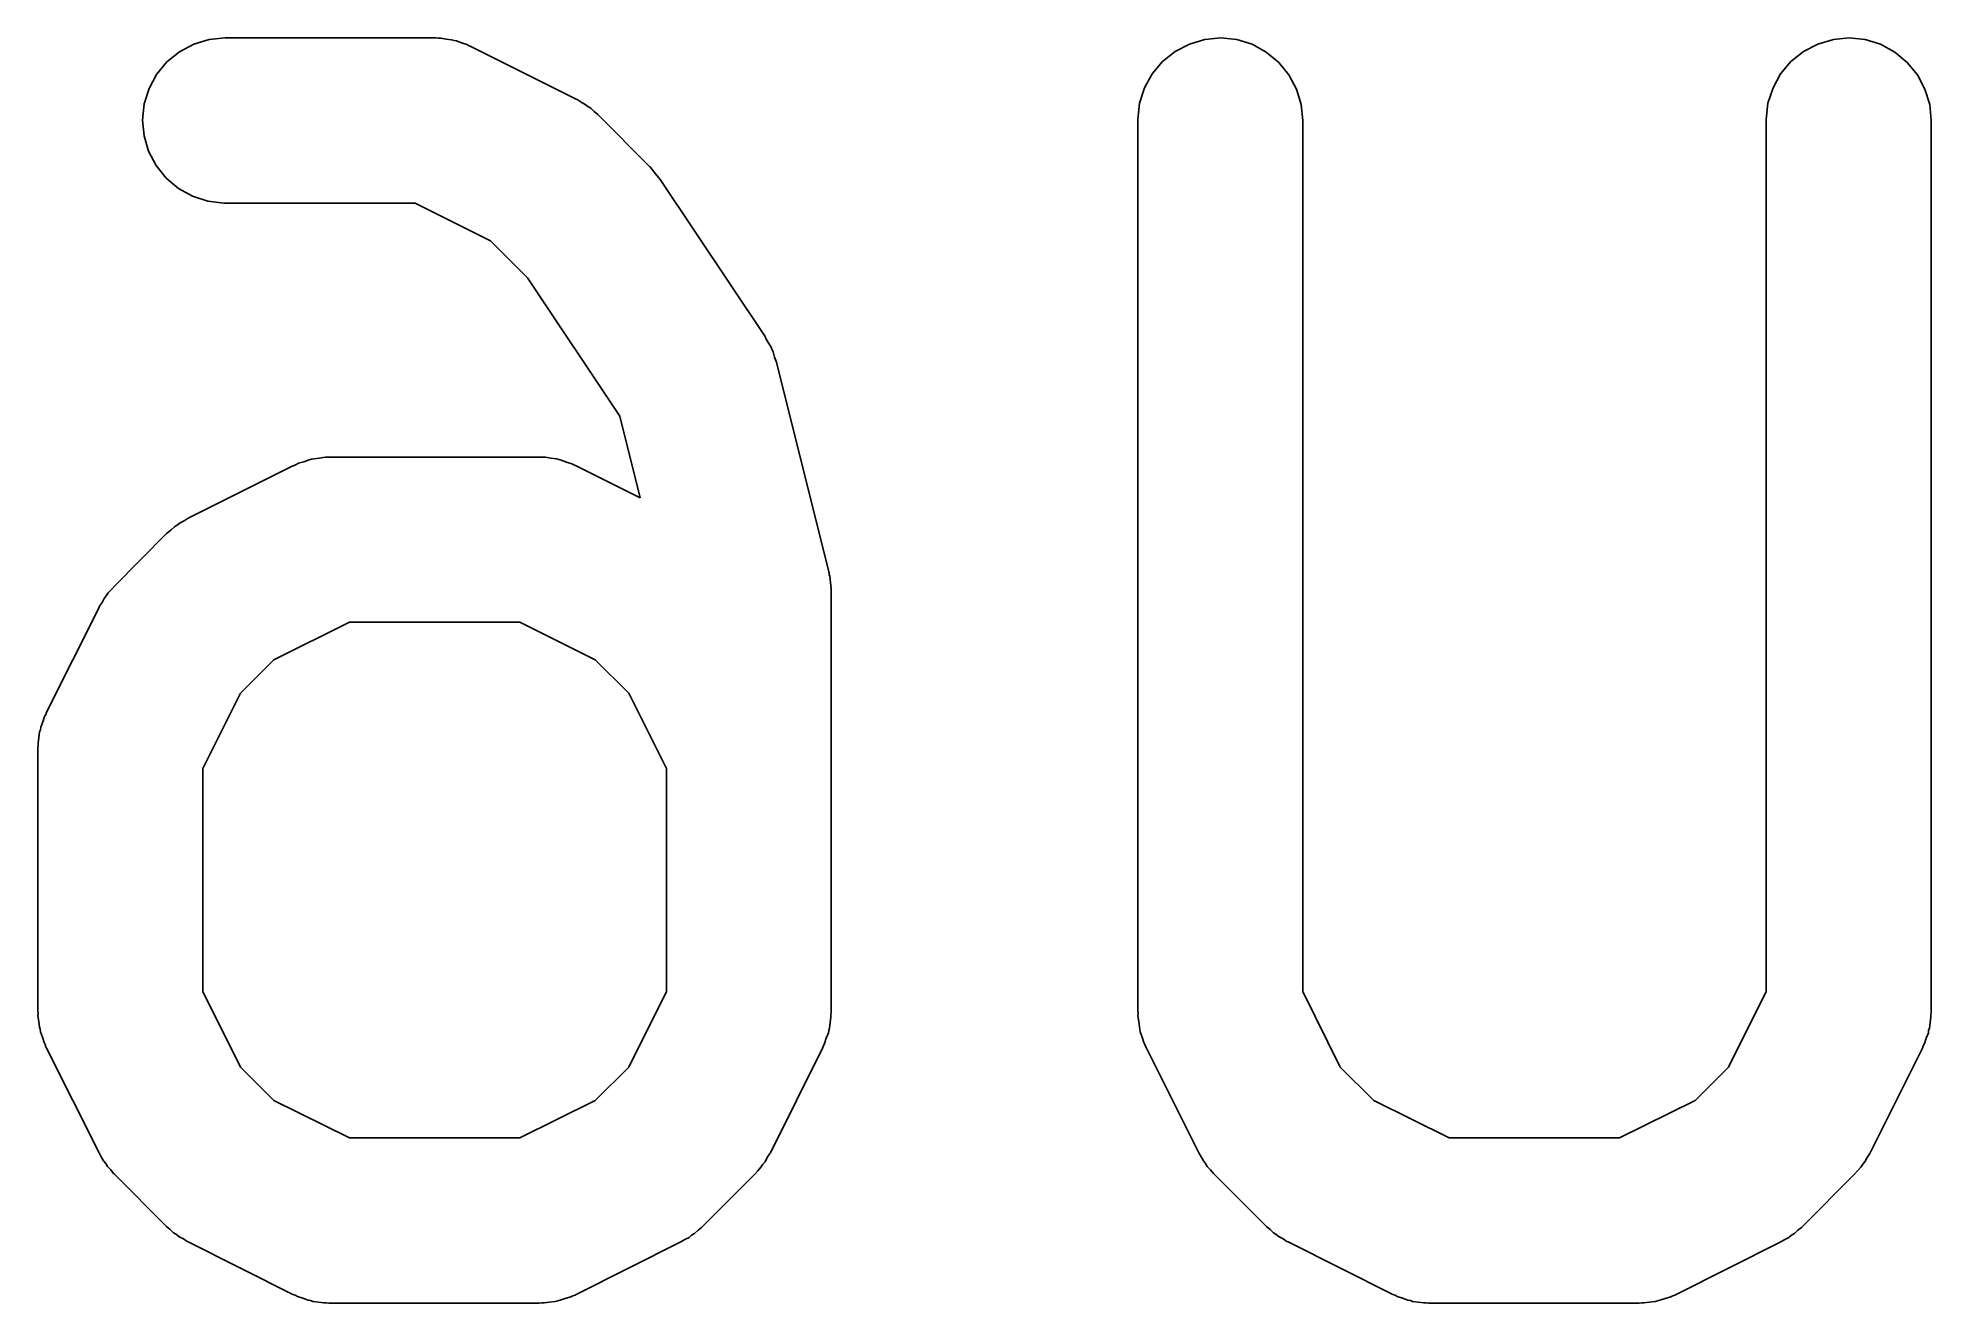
# Model space of a CAD drawing. Extents: x -2.1 to 11.5, y -6.5 to -2.3.
# Drawn here: x -2.1384 to -2.0706, y -2.9158 to -2.8706 of the extents above.
import ezdxf

# ---------------------------------------------------------------- set-up
doc = ezdxf.new("R2010")
doc.units = 0
doc.header["$MEASUREMENT"] = 0
doc.layers.add('BLACK', color=7, linetype='CONTINUOUS')

msp = doc.modelspace()

# ---------------------------------------------------------------- linework, layer by layer
at = {"layer": 'BLACK', "linetype": 'CONTINUOUS'}
for p, q in [((-2.13281, -2.8708), (-2.13226, -2.87063)), ((-2.13226, -2.87063), (-2.13169, -2.87057)), ((-2.13169, -2.87057), (-2.12419, -2.87057)), ((-2.12419, -2.87057), (-2.12415, -2.87057)), ((-2.12415, -2.87057), (-2.12406, -2.87058)), ((-2.12406, -2.87058), (-2.12397, -2.87058)), ((-2.12397, -2.87058), (-2.12378, -2.87062)), ((-2.12378, -2.87062), (-2.12358, -2.87064)), ((-2.12358, -2.87064), (-2.12349, -2.87066)), ((-2.12349, -2.87066), (-2.12341, -2.87068)), ((-2.12341, -2.87068), (-2.12322, -2.87075)), ((-2.09717, -2.87079), (-2.09662, -2.87063)), ((-2.09662, -2.87063), (-2.09605, -2.87057)), ((-2.09605, -2.87057), (-2.09547, -2.87063)), ((-2.09547, -2.87063), (-2.09492, -2.8708)), ((-2.07468, -2.87079), (-2.07412, -2.87063)), ((-2.07412, -2.87063), (-2.07355, -2.87057)), ((-2.07355, -2.87057), (-2.07298, -2.87063)), ((-2.07298, -2.87063), (-2.07243, -2.8708)), ((-2.13377, -2.87143), (-2.13332, -2.87107)), ((-2.13332, -2.87107), (-2.13281, -2.8708)), ((-2.12322, -2.87075), (-2.12303, -2.87081)), ((-2.12303, -2.87081), (-2.12295, -2.87085)), ((-2.12295, -2.87085), (-2.12287, -2.87089)), ((-2.12287, -2.87089), (-2.11912, -2.87276)), ((-2.09813, -2.87142), (-2.09768, -2.87106)), ((-2.09768, -2.87106), (-2.09717, -2.87079)), ((-2.09492, -2.8708), (-2.09442, -2.87108)), ((-2.09442, -2.87108), (-2.09397, -2.87145)), ((-2.07564, -2.87142), (-2.07519, -2.87106)), ((-2.07519, -2.87106), (-2.07468, -2.87079)), ((-2.07243, -2.8708), (-2.07192, -2.87108)), ((-2.07192, -2.87108), (-2.07148, -2.87145)), ((-2.13441, -2.87238), (-2.13414, -2.87188)), ((-2.13414, -2.87188), (-2.13377, -2.87143)), ((-2.09878, -2.87236), (-2.0985, -2.87186)), ((-2.0985, -2.87186), (-2.09813, -2.87142)), ((-2.09397, -2.87145), (-2.09361, -2.87189)), ((-2.09361, -2.87189), (-2.09334, -2.8724)), ((-2.07628, -2.87236), (-2.07601, -2.87186)), ((-2.07601, -2.87186), (-2.07564, -2.87142)), ((-2.07148, -2.87145), (-2.07111, -2.87189)), ((-2.07111, -2.87189), (-2.07084, -2.8724)), ((-2.13458, -2.87293), (-2.13441, -2.87238)), ((-2.11912, -2.87276), (-2.11908, -2.87278)), ((-2.09896, -2.87291), (-2.09878, -2.87236)), ((-2.09334, -2.8724), (-2.09317, -2.87295)), ((-2.07646, -2.87291), (-2.07628, -2.87236)), ((-2.07084, -2.8724), (-2.07067, -2.87295)), ((-2.13464, -2.87351), (-2.13458, -2.87293)), ((-2.11908, -2.87278), (-2.11894, -2.87287)), ((-2.11894, -2.87287), (-2.1188, -2.87295)), ((-2.1188, -2.87295), (-2.1187, -2.87303)), ((-2.1187, -2.87303), (-2.1186, -2.87309)), ((-2.1186, -2.87309), (-2.11848, -2.87321)), ((-2.11848, -2.87321), (-2.11835, -2.87331)), ((-2.11835, -2.87331), (-2.11648, -2.87519)), ((-2.09902, -2.87349), (-2.09896, -2.87291)), ((-2.09317, -2.87295), (-2.09311, -2.87353)), ((-2.07652, -2.87349), (-2.07646, -2.87291)), ((-2.07067, -2.87295), (-2.07062, -2.87353)), ((-2.13459, -2.87408), (-2.13464, -2.87351)), ((-2.13443, -2.87463), (-2.13459, -2.87408)), ((-2.09902, -2.87353), (-2.09902, -2.87349)), ((-2.09902, -2.9054), (-2.09902, -2.87353)), ((-2.09311, -2.87353), (-2.09311, -2.9047)), ((-2.07652, -2.87353), (-2.07652, -2.87349)), ((-2.07652, -2.9047), (-2.07652, -2.87353)), ((-2.07062, -2.87353), (-2.07062, -2.9054)), ((-2.13416, -2.87514), (-2.13443, -2.87463)), ((-2.1338, -2.87559), (-2.13416, -2.87514)), ((-2.11648, -2.87519), (-2.11647, -2.87519)), ((-2.11647, -2.87519), (-2.11647, -2.87519)), ((-2.11647, -2.87519), (-2.11647, -2.87519)), ((-2.11647, -2.87519), (-2.11645, -2.87522)), ((-2.11645, -2.87522), (-2.11628, -2.87543)), ((-2.11628, -2.87543), (-2.11611, -2.87564)), ((-2.13336, -2.87596), (-2.1338, -2.87559)), ((-2.13285, -2.87624), (-2.13336, -2.87596)), ((-2.11611, -2.87564), (-2.11236, -2.88126)), ((-2.1323, -2.87641), (-2.13285, -2.87624)), ((-2.13173, -2.87648), (-2.1323, -2.87641)), ((-2.13169, -2.87648), (-2.13173, -2.87648)), ((-2.12489, -2.87648), (-2.13169, -2.87648)), ((-2.12219, -2.87783), (-2.12489, -2.87648)), ((-2.12086, -2.87916), (-2.12219, -2.87783)), ((-2.11756, -2.88411), (-2.12086, -2.87916)), ((-2.11236, -2.88126), (-2.11234, -2.8813)), ((-2.11234, -2.8813), (-2.11225, -2.88147)), ((-2.11225, -2.88147), (-2.11214, -2.88164)), ((-2.11214, -2.88164), (-2.11211, -2.88173)), ((-2.11211, -2.88173), (-2.11207, -2.88181)), ((-2.11207, -2.88181), (-2.11202, -2.882)), ((-2.11202, -2.882), (-2.11195, -2.88218)), ((-2.11195, -2.88218), (-2.11008, -2.88968)), ((-2.11683, -2.88703), (-2.11756, -2.88411)), ((-2.1286, -2.88565), (-2.12851, -2.88563)), ((-2.12851, -2.88563), (-2.12831, -2.88561)), ((-2.12831, -2.88561), (-2.12811, -2.88558)), ((-2.12811, -2.88558), (-2.12802, -2.88558)), ((-2.12802, -2.88558), (-2.12794, -2.88557)), ((-2.12794, -2.88557), (-2.12044, -2.88557)), ((-2.12044, -2.88557), (-2.1204, -2.88557)), ((-2.1204, -2.88557), (-2.12031, -2.88558)), ((-2.12031, -2.88558), (-2.12022, -2.88558)), ((-2.12022, -2.88558), (-2.12003, -2.88561)), ((-2.12003, -2.88561), (-2.11983, -2.88564)), ((-2.11983, -2.88564), (-2.11974, -2.88566)), ((-2.13301, -2.88776), (-2.12926, -2.88588)), ((-2.12926, -2.88588), (-2.12922, -2.88587)), ((-2.12922, -2.88587), (-2.12914, -2.88584)), ((-2.12914, -2.88584), (-2.12906, -2.88579)), ((-2.12906, -2.88579), (-2.12887, -2.88574)), ((-2.12887, -2.88574), (-2.12868, -2.88567)), ((-2.12868, -2.88567), (-2.1286, -2.88565)), ((-2.11974, -2.88566), (-2.11966, -2.88568)), ((-2.11966, -2.88568), (-2.11947, -2.88575)), ((-2.11947, -2.88575), (-2.11928, -2.88581)), ((-2.11928, -2.88581), (-2.1192, -2.88585)), ((-2.1192, -2.88585), (-2.11912, -2.88588)), ((-2.11912, -2.88588), (-2.11683, -2.88703)), ((-2.13565, -2.89019), (-2.13378, -2.88831)), ((-2.13378, -2.88831), (-2.13375, -2.88828)), ((-2.13375, -2.88828), (-2.13362, -2.88818)), ((-2.13362, -2.88818), (-2.1335, -2.88807)), ((-2.1335, -2.88807), (-2.13339, -2.888)), ((-2.13339, -2.888), (-2.1333, -2.88792)), ((-2.1333, -2.88792), (-2.13315, -2.88785)), ((-2.13315, -2.88785), (-2.13301, -2.88776)), ((-2.11008, -2.88968), (-2.11007, -2.88972)), ((-2.13587, -2.89043), (-2.13576, -2.89031)), ((-2.13576, -2.89031), (-2.13565, -2.89019)), ((-2.11007, -2.88972), (-2.11006, -2.88978)), ((-2.11006, -2.88978), (-2.11004, -2.88983)), ((-2.11004, -2.88983), (-2.11002, -2.89006)), ((-2.11002, -2.89006), (-2.10999, -2.89029)), ((-2.10999, -2.89029), (-2.10999, -2.89035)), ((-2.10999, -2.89035), (-2.10999, -2.8904)), ((-2.13808, -2.8947), (-2.1362, -2.89095)), ((-2.1362, -2.89095), (-2.13619, -2.89092)), ((-2.13619, -2.89092), (-2.13609, -2.89078)), ((-2.13609, -2.89078), (-2.13602, -2.89063)), ((-2.13602, -2.89063), (-2.13594, -2.89054)), ((-2.13594, -2.89054), (-2.13587, -2.89043)), ((-2.10999, -2.8904), (-2.10999, -2.9054)), ((-2.12724, -2.89148), (-2.12994, -2.89283)), ((-2.12114, -2.89148), (-2.12724, -2.89148)), ((-2.11844, -2.89283), (-2.12114, -2.89148)), ((-2.12994, -2.89283), (-2.13114, -2.89402)), ((-2.11724, -2.89402), (-2.11844, -2.89283)), ((-2.13114, -2.89402), (-2.13248, -2.89672)), ((-2.11589, -2.89672), (-2.11724, -2.89402)), ((-2.13828, -2.89524), (-2.13821, -2.89505)), ((-2.13821, -2.89505), (-2.13815, -2.89486)), ((-2.13815, -2.89486), (-2.13811, -2.89478)), ((-2.13811, -2.89478), (-2.13808, -2.8947)), ((-2.13838, -2.89581), (-2.13835, -2.89561)), ((-2.13838, -2.8959), (-2.13838, -2.89581)), ((-2.13835, -2.89561), (-2.13833, -2.89541)), ((-2.13833, -2.89541), (-2.1383, -2.89533)), ((-2.1383, -2.89533), (-2.13828, -2.89524)), ((-2.13839, -2.89598), (-2.13838, -2.8959)), ((-2.13839, -2.89602), (-2.13839, -2.89598)), ((-2.13839, -2.9054), (-2.13839, -2.89602)), ((-2.13248, -2.89672), (-2.13248, -2.9047)), ((-2.11589, -2.9047), (-2.11589, -2.89672)), ((-2.13248, -2.9047), (-2.13114, -2.9074)), ((-2.11724, -2.9074), (-2.11589, -2.9047)), ((-2.09311, -2.9047), (-2.09177, -2.9074)), ((-2.07787, -2.9074), (-2.07652, -2.9047)), ((-2.13838, -2.90548), (-2.13839, -2.9054)), ((-2.13839, -2.90557), (-2.13838, -2.90548)), ((-2.13835, -2.90577), (-2.13839, -2.90557)), ((-2.13833, -2.90597), (-2.13835, -2.90577)), ((-2.13831, -2.90605), (-2.13833, -2.90597)), ((-2.11003, -2.90581), (-2.11005, -2.90601)), ((-2.11, -2.90561), (-2.11003, -2.90581)), ((-2.10999, -2.90544), (-2.11, -2.90553)), ((-2.11, -2.90553), (-2.11, -2.90561)), ((-2.10999, -2.9054), (-2.10999, -2.90544)), ((-2.09901, -2.90548), (-2.09902, -2.9054)), ((-2.09902, -2.90557), (-2.09901, -2.90548)), ((-2.09898, -2.90577), (-2.09902, -2.90557)), ((-2.09896, -2.90597), (-2.09898, -2.90577)), ((-2.09894, -2.90605), (-2.09896, -2.90597)), ((-2.07066, -2.90581), (-2.07068, -2.90601)), ((-2.07063, -2.90561), (-2.07066, -2.90581)), ((-2.07062, -2.90544), (-2.07063, -2.90553)), ((-2.07063, -2.90553), (-2.07063, -2.90561)), ((-2.07062, -2.9054), (-2.07062, -2.90544)), ((-2.1383, -2.90614), (-2.13831, -2.90605)), ((-2.13823, -2.90633), (-2.1383, -2.90614)), ((-2.13817, -2.90652), (-2.13823, -2.90633)), ((-2.13813, -2.9066), (-2.13817, -2.90652)), ((-2.1381, -2.90668), (-2.13813, -2.9066)), ((-2.11027, -2.90664), (-2.1103, -2.90672)), ((-2.11023, -2.90656), (-2.11027, -2.90664)), ((-2.11017, -2.90637), (-2.11023, -2.90656)), ((-2.11009, -2.90618), (-2.11017, -2.90637)), ((-2.11008, -2.90609), (-2.11009, -2.90618)), ((-2.11005, -2.90601), (-2.11008, -2.90609)), ((-2.09893, -2.90614), (-2.09894, -2.90605)), ((-2.09886, -2.90633), (-2.09893, -2.90614)), ((-2.0988, -2.90652), (-2.09886, -2.90633)), ((-2.09876, -2.9066), (-2.0988, -2.90652)), ((-2.09873, -2.90668), (-2.09876, -2.9066)), ((-2.0709, -2.90664), (-2.07093, -2.90672)), ((-2.07086, -2.90656), (-2.0709, -2.90664)), ((-2.0708, -2.90637), (-2.07086, -2.90656)), ((-2.07072, -2.90618), (-2.0708, -2.90637)), ((-2.07071, -2.90609), (-2.07072, -2.90618)), ((-2.07068, -2.90601), (-2.07071, -2.90609)), ((-2.13808, -2.90672), (-2.1381, -2.90668)), ((-2.1362, -2.91047), (-2.13808, -2.90672)), ((-2.1103, -2.90672), (-2.11217, -2.91047)), ((-2.09871, -2.90672), (-2.09873, -2.90668)), ((-2.09683, -2.91047), (-2.09871, -2.90672)), ((-2.07093, -2.90672), (-2.0728, -2.91047)), ((-2.13114, -2.9074), (-2.12994, -2.9086)), ((-2.11844, -2.9086), (-2.11724, -2.9074)), ((-2.09177, -2.9074), (-2.09057, -2.9086)), ((-2.07907, -2.9086), (-2.07787, -2.9074)), ((-2.12994, -2.9086), (-2.12724, -2.90994)), ((-2.12114, -2.90994), (-2.11844, -2.9086)), ((-2.09057, -2.9086), (-2.08787, -2.90994)), ((-2.08177, -2.90994), (-2.07907, -2.9086)), ((-2.12724, -2.90994), (-2.12114, -2.90994)), ((-2.08787, -2.90994), (-2.08177, -2.90994)), ((-2.13612, -2.91061), (-2.1362, -2.91047)), ((-2.13604, -2.91076), (-2.13612, -2.91061)), ((-2.11228, -2.91064), (-2.11236, -2.91079)), ((-2.11219, -2.9105), (-2.11228, -2.91064)), ((-2.11217, -2.91047), (-2.11219, -2.9105)), ((-2.09675, -2.91061), (-2.09683, -2.91047)), ((-2.09667, -2.91076), (-2.09675, -2.91061)), ((-2.07291, -2.91064), (-2.07299, -2.91079)), ((-2.07282, -2.9105), (-2.07291, -2.91064)), ((-2.0728, -2.91047), (-2.07282, -2.9105)), ((-2.13596, -2.91085), (-2.13604, -2.91076)), ((-2.1359, -2.91096), (-2.13596, -2.91085)), ((-2.13578, -2.91108), (-2.1359, -2.91096)), ((-2.13568, -2.91121), (-2.13578, -2.91108)), ((-2.13565, -2.91124), (-2.13568, -2.91121)), ((-2.13378, -2.91311), (-2.13565, -2.91124)), ((-2.11273, -2.91124), (-2.1146, -2.91311)), ((-2.11262, -2.91111), (-2.11273, -2.91124)), ((-2.11251, -2.91099), (-2.11262, -2.91111)), ((-2.11244, -2.91088), (-2.11251, -2.91099)), ((-2.11236, -2.91079), (-2.11244, -2.91088)), ((-2.09659, -2.91085), (-2.09667, -2.91076)), ((-2.09653, -2.91096), (-2.09659, -2.91085)), ((-2.09641, -2.91108), (-2.09653, -2.91096)), ((-2.09631, -2.91121), (-2.09641, -2.91108)), ((-2.09628, -2.91124), (-2.09631, -2.91121)), ((-2.09441, -2.91311), (-2.09628, -2.91124)), ((-2.07336, -2.91124), (-2.07523, -2.91311)), ((-2.07325, -2.91111), (-2.07336, -2.91124)), ((-2.07314, -2.91099), (-2.07325, -2.91111)), ((-2.07307, -2.91088), (-2.07314, -2.91099)), ((-2.07299, -2.91079), (-2.07307, -2.91088)), ((-2.13365, -2.91322), (-2.13378, -2.91311)), ((-2.13353, -2.91333), (-2.13365, -2.91322)), ((-2.13343, -2.9134), (-2.13353, -2.91333)), ((-2.13333, -2.91348), (-2.13343, -2.9134)), ((-2.11499, -2.91342), (-2.11508, -2.9135)), ((-2.11488, -2.91336), (-2.11499, -2.91342)), ((-2.11476, -2.91324), (-2.11488, -2.91336)), ((-2.11463, -2.91314), (-2.11476, -2.91324)), ((-2.1146, -2.91311), (-2.11463, -2.91314)), ((-2.09428, -2.91322), (-2.09441, -2.91311)), ((-2.09416, -2.91333), (-2.09428, -2.91322)), ((-2.09406, -2.9134), (-2.09416, -2.91333)), ((-2.09396, -2.91348), (-2.09406, -2.9134)), ((-2.07562, -2.91342), (-2.07571, -2.9135)), ((-2.07551, -2.91336), (-2.07562, -2.91342)), ((-2.07539, -2.91324), (-2.07551, -2.91336)), ((-2.07526, -2.91314), (-2.07539, -2.91324)), ((-2.07523, -2.91311), (-2.07526, -2.91314)), ((-2.13318, -2.91355), (-2.13333, -2.91348)), ((-2.13305, -2.91364), (-2.13318, -2.91355)), ((-2.13301, -2.91366), (-2.13305, -2.91364)), ((-2.12926, -2.91554), (-2.13301, -2.91366)), ((-2.11537, -2.91366), (-2.11912, -2.91554)), ((-2.11523, -2.91357), (-2.11537, -2.91366)), ((-2.11508, -2.9135), (-2.11523, -2.91357)), ((-2.09381, -2.91355), (-2.09396, -2.91348)), ((-2.09368, -2.91364), (-2.09381, -2.91355)), ((-2.09364, -2.91366), (-2.09368, -2.91364)), ((-2.08989, -2.91554), (-2.09364, -2.91366)), ((-2.076, -2.91366), (-2.07975, -2.91554)), ((-2.07586, -2.91357), (-2.076, -2.91366)), ((-2.07571, -2.9135), (-2.07586, -2.91357)), ((-2.12918, -2.91557), (-2.12926, -2.91554)), ((-2.1291, -2.91561), (-2.12918, -2.91557)), ((-2.12891, -2.91567), (-2.1291, -2.91561)), ((-2.12872, -2.91574), (-2.12891, -2.91567)), ((-2.12863, -2.91576), (-2.12872, -2.91574)), ((-2.12855, -2.91579), (-2.12863, -2.91576)), ((-2.12835, -2.91581), (-2.12855, -2.91579)), ((-2.12815, -2.91584), (-2.12835, -2.91581)), ((-2.12807, -2.91584), (-2.12815, -2.91584)), ((-2.12798, -2.91585), (-2.12807, -2.91584)), ((-2.12794, -2.91585), (-2.12798, -2.91585)), ((-2.12044, -2.91585), (-2.12794, -2.91585)), ((-2.12035, -2.91584), (-2.12044, -2.91585)), ((-2.12027, -2.91584), (-2.12035, -2.91584)), ((-2.12007, -2.91581), (-2.12027, -2.91584)), ((-2.11987, -2.91579), (-2.12007, -2.91581)), ((-2.11978, -2.91577), (-2.11987, -2.91579)), ((-2.1197, -2.91575), (-2.11978, -2.91577)), ((-2.11951, -2.91569), (-2.1197, -2.91575)), ((-2.11931, -2.91563), (-2.11951, -2.91569)), ((-2.11924, -2.91559), (-2.11931, -2.91563)), ((-2.11916, -2.91556), (-2.11924, -2.91559)), ((-2.11912, -2.91554), (-2.11916, -2.91556)), ((-2.08981, -2.91557), (-2.08989, -2.91554)), ((-2.08973, -2.91561), (-2.08981, -2.91557)), ((-2.08954, -2.91567), (-2.08973, -2.91561)), ((-2.08935, -2.91574), (-2.08954, -2.91567)), ((-2.08926, -2.91576), (-2.08935, -2.91574)), ((-2.08918, -2.91579), (-2.08926, -2.91576)), ((-2.08898, -2.91581), (-2.08918, -2.91579)), ((-2.08878, -2.91584), (-2.08898, -2.91581)), ((-2.0887, -2.91584), (-2.08878, -2.91584)), ((-2.08861, -2.91585), (-2.0887, -2.91584)), ((-2.08857, -2.91585), (-2.08861, -2.91585)), ((-2.08107, -2.91585), (-2.08857, -2.91585)), ((-2.08098, -2.91584), (-2.08107, -2.91585)), ((-2.0809, -2.91584), (-2.08098, -2.91584)), ((-2.0807, -2.91581), (-2.0809, -2.91584)), ((-2.0805, -2.91579), (-2.0807, -2.91581)), ((-2.08041, -2.91577), (-2.0805, -2.91579)), ((-2.08033, -2.91575), (-2.08041, -2.91577)), ((-2.08014, -2.91569), (-2.08033, -2.91575)), ((-2.07994, -2.91563), (-2.08014, -2.91569)), ((-2.07987, -2.91559), (-2.07994, -2.91563)), ((-2.07979, -2.91556), (-2.07987, -2.91559)), ((-2.07975, -2.91554), (-2.07979, -2.91556))]:
    msp.add_line(p, q, dxfattribs=at)

doc.saveas('drawing.dxf')
